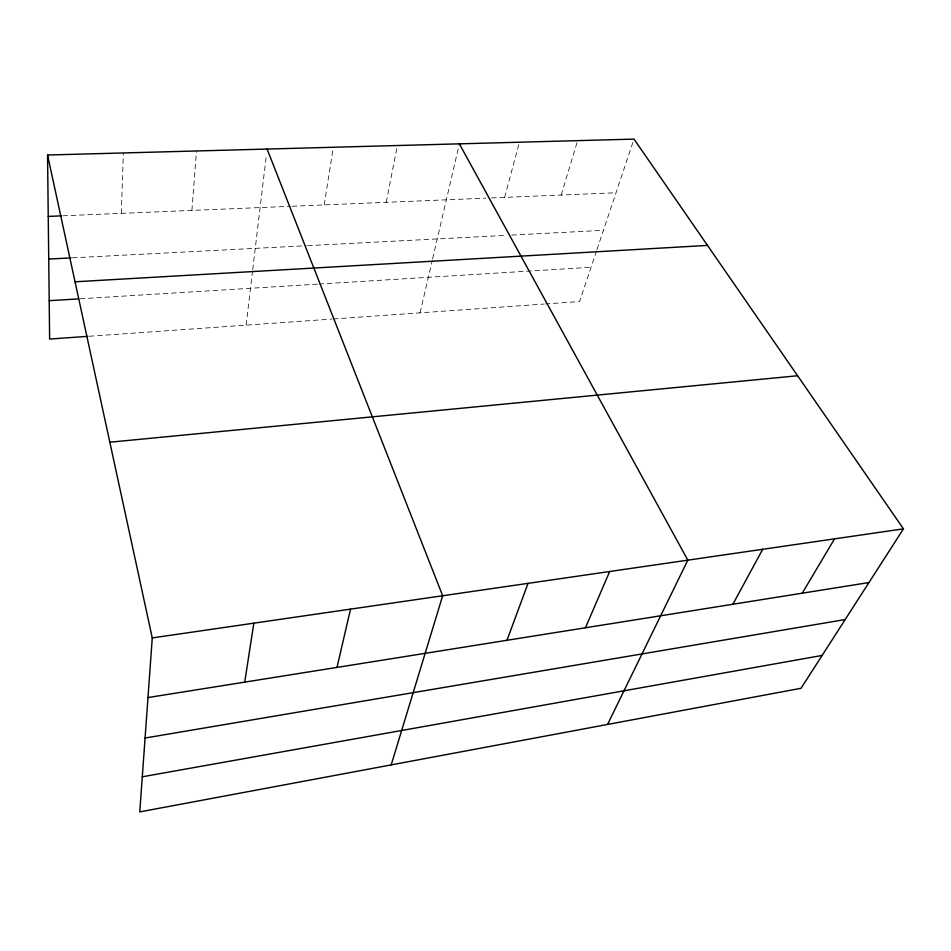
<?xml version="1.0" encoding="UTF-8"?>
<svg xmlns="http://www.w3.org/2000/svg" width="951" height="951" viewBox="0 0 951 951"><rect width="100%" height="100%" fill="white"/><g stroke="black" fill="none" stroke-linecap="round" stroke-linejoin="round"><path stroke-width="0.71" stroke-dasharray="4.75 3.57" d="M121.312 213.369L123.357 152.956M191.9 210.421L196.5 150.971M246.107 325.147L252.538 271.166M252.704 269.739L266.399 154.906M324.184 204.905L333.314 147.262M386.225 202.325L397.363 145.527M420.045 312.843L432.277 260.253M432.61 258.838L459.369 143.851M504.636 197.392L519.424 142.222M561.173 195.038L577.602 140.641M596.55 250.85L579.551 301.55L545.589 303.951M597.002 249.483L634.008 139.108M89.311 336.25L331.887 319.084M333.337 318.977L544.115 304.058M80.169 298.78L317.503 284.147M318.977 284.052L591.046 267.279M72.454 257.828L306.174 245.715M307.625 245.643L505.944 235.373M511.781 235.075L603.433 230.32M62.861 215.794L290.697 206.308M292.147 206.248L485.688 198.177M491.524 197.939L616.034 192.744"/><path stroke-width="1.43" d="M47.55 155.013L152.267 637.919L139.773 811.892L801.039 688.286L903.45 528.851L634.008 139.108L47.55 155.013L49.63 339.055L87.837 336.357M244.716 682.129L253.846 623.167M336.999 667.412L350.539 609.127M391.206 764.889L442.667 595.754L267.088 149.057M507.002 640.285L528.043 583.355M585.436 627.779L609.686 571.503M607.558 724.448L687.835 560.151L459.369 143.851M732.876 604.254L762.714 549.286M802.252 593.186L834.526 538.86M142.293 776.801L822.139 655.429M145.087 738.024L845.201 619.541M147.987 697.558L868.964 582.547M152.267 637.919L903.45 528.851M109.829 442.215L797.616 375.752M49.202 300.694L78.695 298.876M75.046 281.793L707.496 245.406M48.727 259.052L70.968 257.899M48.251 216.412L61.399 215.865"/></g></svg>
